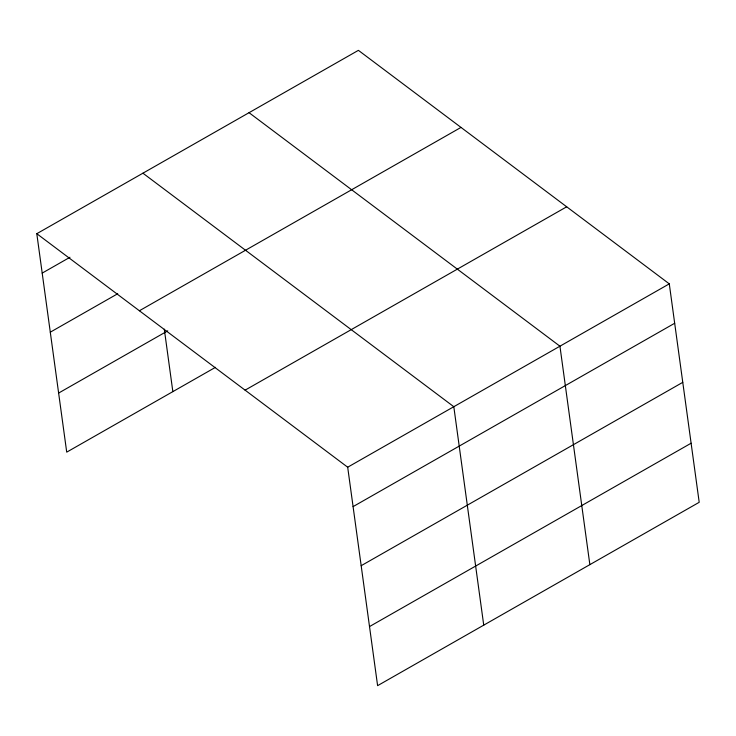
<?xml version="1.0" encoding="UTF-8"?>
<svg xmlns="http://www.w3.org/2000/svg" width="736" height="736" viewBox="0 0 736 736"><rect width="100%" height="100%" fill="white"/><g stroke="black" fill="none" stroke-linecap="round" stroke-linejoin="round"><path stroke-width="1.1" d="M36.8 233.698L358.395 50.342L669.282 283.857L699.2 502.302L377.605 685.658L347.686 467.213L36.8 233.698L66.718 452.143L215.492 367.319M42.2 273.102L69.966 257.269M50.287 332.184L117.732 293.728M139.389 310.758L460.984 127.411M58.632 393.052L167.725 330.85M245.097 390.154L566.683 206.798M347.686 467.213L669.282 283.857M353.087 506.616L674.673 323.26M361.174 565.699L682.769 382.343M369.518 626.566L691.104 443.219M249.053 112.691L559.94 346.205L589.858 564.641M142.922 173.19L453.808 406.704L483.736 625.149M164.294 329.167L172.85 391.635"/></g></svg>
